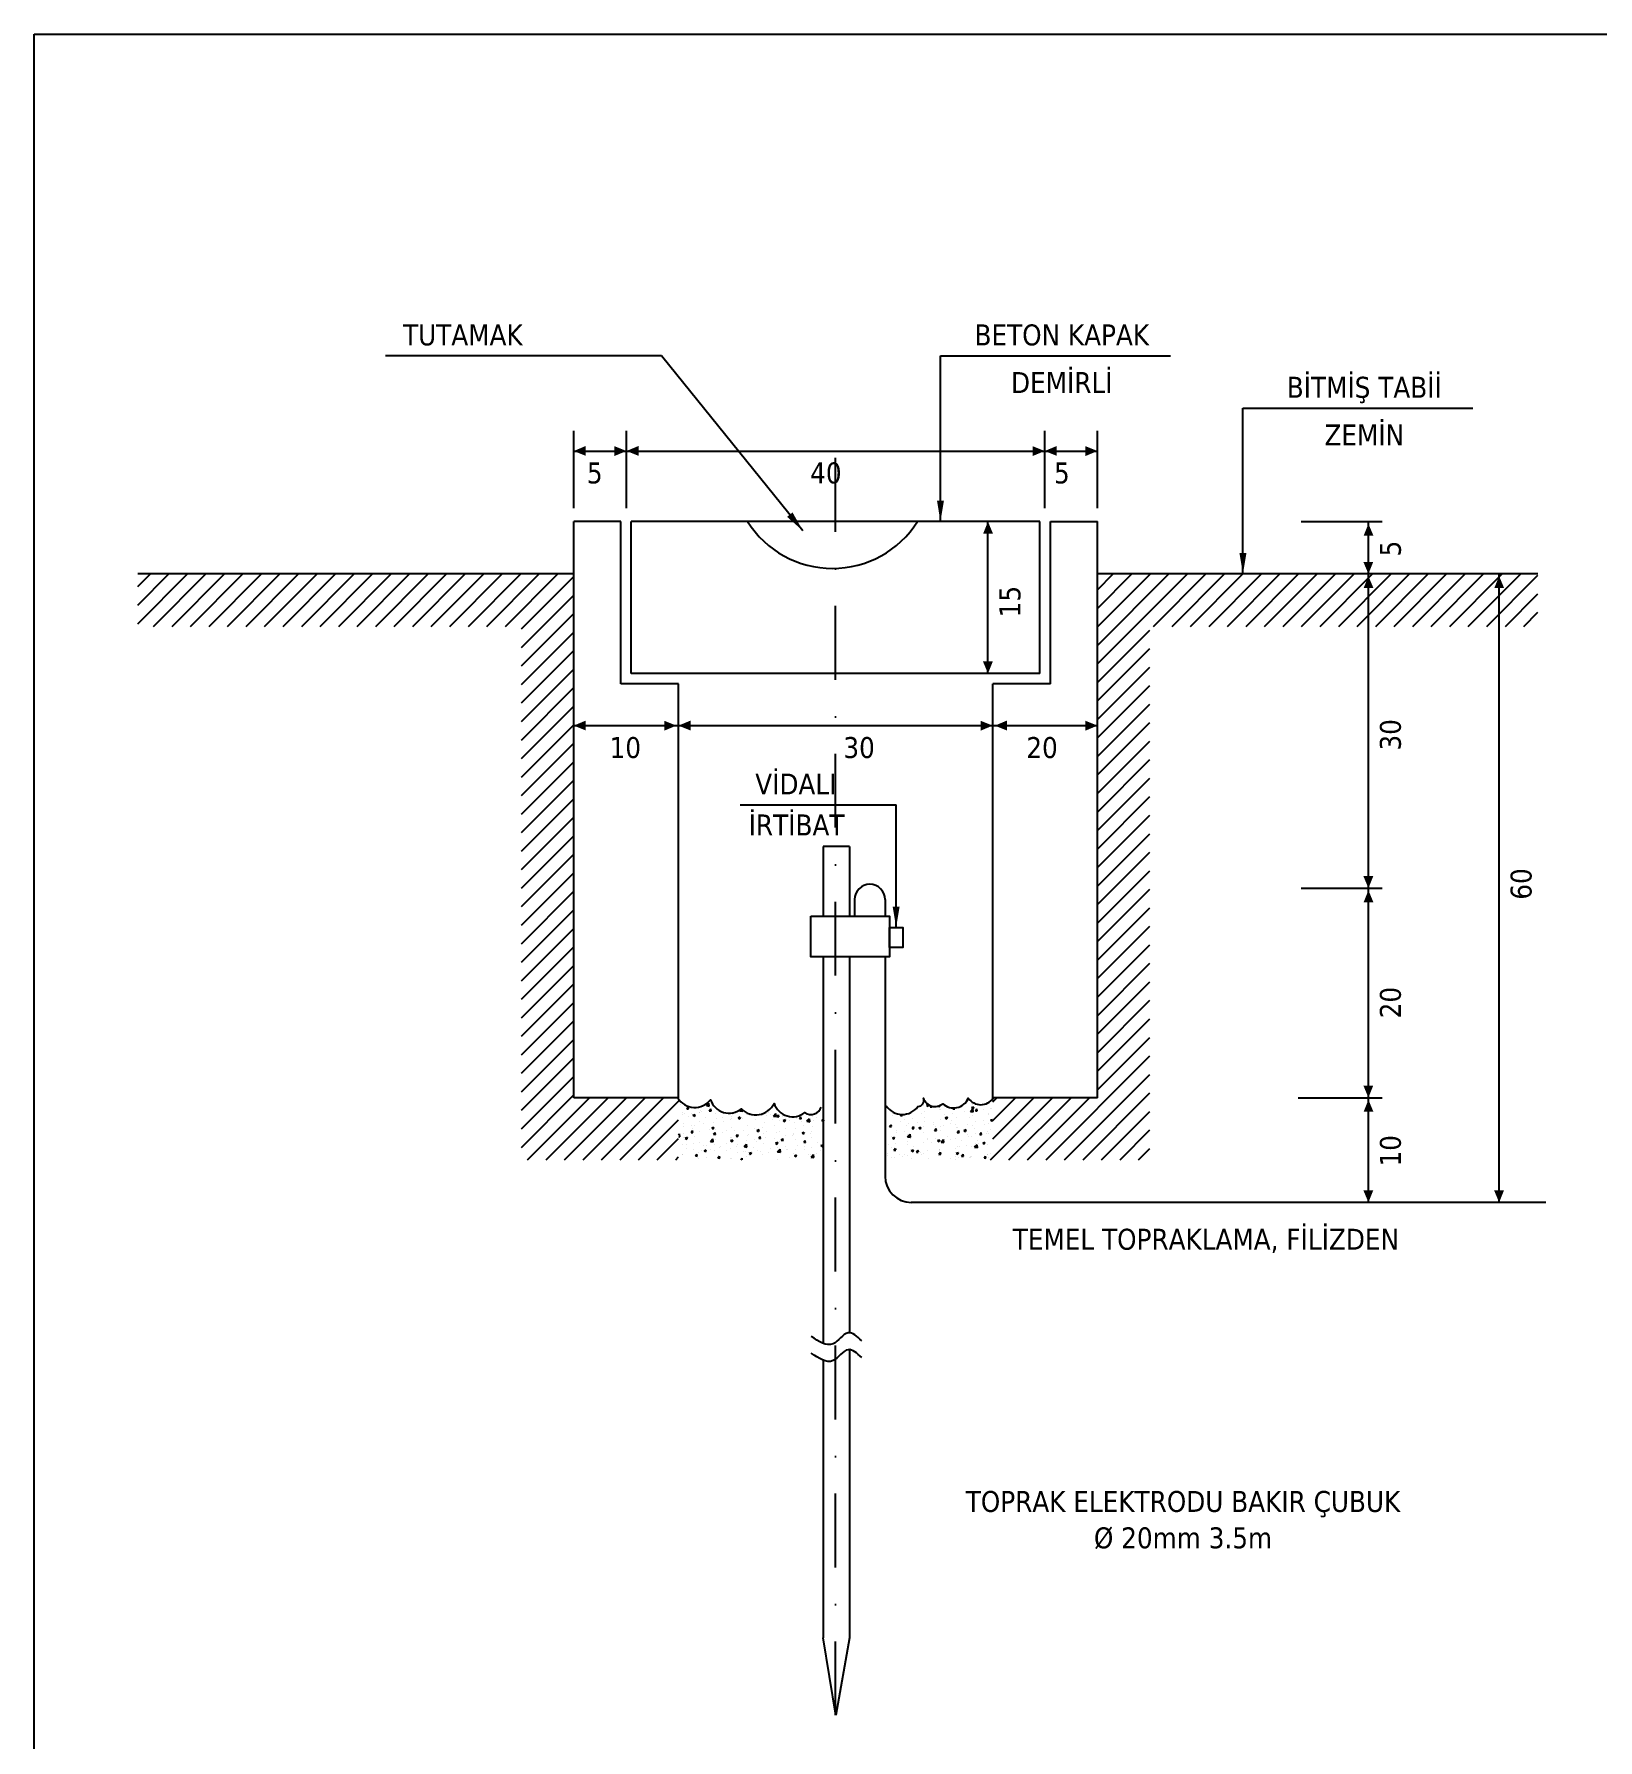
# Model space of a CAD drawing. Header units: millimetres. Extents: x 3395 to 31170, y 2853 to 7104.
# Drawn here: x 3395 to 3933, y 5480 to 6067 of the extents above; entities that cross this region are included whole.
import ezdxf
from ezdxf.enums import TextEntityAlignment as Align

# ---------------------------------------------------------------- set-up
doc = ezdxf.new("R2010")
doc.units = ezdxf.units.MM
doc.linetypes.add('DASHDOT', pattern=[25.4, 12.7, -6.35, 0, -6.35])
doc.linetypes.add('SOLID_LINE', pattern=[0])
for name, color, linetype in [('KIRMIM', 1, 'Continuous'), ('MIMARI', 2, 'SOLID_LINE'), ('YAZI', 7, 'Continuous'), ('ZHAT', 6, 'Continuous')]:
    doc.layers.add(name, color=color, linetype=linetype)
doc.styles.add('ROMANS', font='tahoma.ttf')

# ---------------------------------------------------------------- blocks, each defined once
blk = doc.blocks.new('OU')
at = {"color": 0, "linetype": 'ByBlock'}
blk.add_solid([(-4.8, -11.5), (4.6, -11.5), (0, 0)], dxfattribs=at)

msp = doc.modelspace()

# ---------------------------------------------------------------- linework, layer by layer
for p, q in [((3611.17, 5955.83), (3516.19, 5955.84)), ((3659.8, 5895.6), (3611.17, 5955.83)), ((3707.09, 5955.82), (3786.18, 5955.84)), ((3811.14, 5937.81), (3890.23, 5937.82)), ((3638.17, 5801.32), (3691.84, 5801.33)), ((3675.78, 5787.07), (3666.77, 5787.07)), ((3666.77, 5787.07), (3666.77, 5763.1)), ((3675.78, 5787.07), (3675.78, 5763.1)), ((3677.58, 5768.79), (3677.58, 5763.1)), ((3688.06, 5768.79), (3688.06, 5763.1)), ((3666.77, 5749.1), (3666.77, 5616.24)), ((3675.78, 5749.1), (3675.78, 5619.68)), ((3688.06, 5749.1), (3688.06, 5673.59)), ((3666.77, 5610.48), (3666.77, 5514.77)), ((3675.78, 5613.91), (3675.78, 5514.77)), ((3671.05, 5488.12), (3666.77, 5514.77)), ((3675.78, 5514.77), (3671.05, 5488.12))]:
    msp.add_line(p, q)
at = {"linetype": 'ByBlock'}
for p, q in [((3580.93, 5923.1), (3761.11, 5923.1)), ((3723.44, 5846.56), (3723.44, 5898.81)), ((3854.31, 5664.58), (3854.31, 5898.81)), ((3899.27, 5664.58), (3899.27, 5880.79)), ((3580.93, 5828.62), (3761.11, 5828.62))]:
    msp.add_line(p, q, dxfattribs=at)
at = {"linetype": 'Continuous'}
for p, q in [((3580.93, 5700.62), (3580.93, 5898.81)), ((3597.15, 5898.81), (3580.93, 5898.81)), ((3597.15, 5842.95), (3597.15, 5898.81)), ((3600.75, 5846.56), (3600.75, 5898.81)), ((3741.29, 5898.81), (3600.75, 5898.81)), ((3741.29, 5846.56), (3741.29, 5898.81)), ((3744.89, 5842.95), (3744.89, 5898.81)), ((3744.89, 5898.81), (3761.11, 5898.81)), ((3761.11, 5700.62), (3761.11, 5898.81)), ((3580.93, 5880.79), (3430.95, 5880.79)), ((3912.61, 5880.79), (3761.11, 5880.79)), ((3741.29, 5846.56), (3600.75, 5846.56)), ((3616.97, 5842.95), (3597.15, 5842.95)), ((3616.97, 5700.62), (3616.97, 5842.95)), ((3725.07, 5700.62), (3725.07, 5842.95)), ((3744.89, 5842.95), (3725.07, 5842.95)), ((3616.97, 5700.62), (3580.93, 5700.62)), ((3761.11, 5700.62), (3725.07, 5700.62)), ((3915.33, 5664.58), (3697.07, 5664.58))]:
    msp.add_line(p, q, dxfattribs=at)
msp.add_lwpolyline([(3662.55, 5763.1), (3689.55, 5763.1), (3689.55, 5749.1), (3662.55, 5749.1)], close=True)
msp.add_arc((3669.96, 5917.34), 34.63, 212.35503, 327.64497, dxfattribs=at)
for centre, radius, start, end in [((3682.82, 5768.79), 5.24, 0, 180), ((3697.07, 5673.59), 9.01, 180, 270)]:
    msp.add_arc(centre, radius, start, end)
for points in [[(3708.3, 5906.01), (3705.9, 5906.01), (3707.09, 5898.81)], [(3654.34, 5900.45), (3656.21, 5901.96), (3659.8, 5895.6)], [(3812.35, 5887.99), (3809.95, 5888), (3811.14, 5880.79)], [(3693.05, 5766.39), (3690.65, 5766.39), (3691.84, 5759.18)]]:
    msp.add_solid(points)
at = {"layer": 'Defpoints', "linetype": 'ByBlock'}
msp.add_point((3671.05, 5488.12), dxfattribs=at)
at = {"layer": 'KIRMIM', "linetype": 'DASHDOT', "ltscale": 2}
msp.add_line((3671.02, 5488.13), (3671.02, 5924.11), dxfattribs=at)
at = {"layer": 'KIRMIM'}
for p, q in [((3430.95, 5863.69), (3448.05, 5880.79)), ((3430.95, 5870.06), (3441.68, 5880.79)), ((3430.95, 5876.43), (3435.31, 5880.79)), ((3436.4, 5862.77), (3454.42, 5880.79)), ((3442.77, 5862.77), (3460.79, 5880.79)), ((3449.14, 5862.77), (3467.16, 5880.79)), ((3455.51, 5862.77), (3473.53, 5880.79)), ((3461.88, 5862.77), (3479.9, 5880.79)), ((3468.25, 5862.77), (3486.27, 5880.79)), ((3474.62, 5862.77), (3492.64, 5880.79)), ((3480.99, 5862.77), (3499.01, 5880.79)), ((3487.36, 5862.77), (3505.38, 5880.79)), ((3493.73, 5862.77), (3511.75, 5880.79)), ((3500.1, 5862.77), (3518.12, 5880.79)), ((3506.47, 5862.77), (3524.49, 5880.79)), ((3512.84, 5862.77), (3530.86, 5880.79)), ((3519.21, 5862.77), (3537.23, 5880.79)), ((3525.58, 5862.77), (3543.6, 5880.79)), ((3531.95, 5862.77), (3549.97, 5880.79)), ((3538.32, 5862.77), (3556.34, 5880.79)), ((3544.69, 5862.77), (3562.71, 5880.79)), ((3551.06, 5862.77), (3569.08, 5880.79)), ((3557.43, 5862.77), (3575.45, 5880.79)), ((3761.11, 5875.34), (3766.55, 5880.79)), ((3761.11, 5849.86), (3792.03, 5880.79)), ((3761.11, 5856.23), (3785.66, 5880.79)), ((3761.11, 5862.6), (3779.29, 5880.79)), ((3761.11, 5868.97), (3772.92, 5880.79)), ((3780.38, 5862.77), (3798.4, 5880.79)), ((3786.75, 5862.77), (3804.77, 5880.79)), ((3793.12, 5862.77), (3811.14, 5880.79)), ((3799.49, 5862.77), (3817.51, 5880.79)), ((3805.86, 5862.77), (3823.88, 5880.79)), ((3812.23, 5862.77), (3830.25, 5880.79)), ((3818.6, 5862.77), (3836.62, 5880.79)), ((3824.97, 5862.77), (3842.99, 5880.79)), ((3831.34, 5862.77), (3849.36, 5880.79)), ((3837.71, 5862.77), (3855.73, 5880.79)), ((3844.08, 5862.77), (3862.1, 5880.79)), ((3850.45, 5862.77), (3868.47, 5880.79)), ((3856.82, 5862.77), (3874.84, 5880.79)), ((3863.19, 5862.77), (3881.21, 5880.79)), ((3869.56, 5862.77), (3887.58, 5880.79)), ((3875.93, 5862.77), (3893.95, 5880.79)), ((3882.3, 5862.77), (3900.32, 5880.79)), ((3888.67, 5862.77), (3906.69, 5880.79)), ((3895.04, 5862.77), (3912.61, 5880.34)), ((3562.92, 5861.89), (3580.93, 5879.9)), ((3562.92, 5855.52), (3580.93, 5873.53)), ((3901.41, 5862.77), (3912.61, 5873.97)), ((3562.92, 5849.15), (3580.93, 5867.16)), ((3907.78, 5862.77), (3912.61, 5867.6)), ((3562.92, 5842.78), (3580.93, 5860.79)), ((3761.11, 5843.49), (3779.12, 5861.51)), ((3562.92, 5836.41), (3580.93, 5854.42)), ((3761.11, 5837.12), (3779.12, 5855.14)), ((3562.92, 5830.04), (3580.93, 5848.05)), ((3761.11, 5830.75), (3779.12, 5848.77)), ((3562.92, 5823.67), (3580.93, 5841.68)), ((3761.11, 5824.38), (3779.12, 5842.4)), ((3562.92, 5817.3), (3580.93, 5835.31)), ((3761.11, 5818.01), (3779.12, 5836.03)), ((3562.92, 5810.93), (3580.93, 5828.94)), ((3761.11, 5811.64), (3779.12, 5829.66)), ((3562.92, 5804.56), (3580.93, 5822.57)), ((3761.11, 5805.27), (3779.12, 5823.29)), ((3562.92, 5798.19), (3580.93, 5816.2)), ((3761.11, 5798.9), (3779.12, 5816.92)), ((3761.11, 5792.53), (3779.12, 5810.55)), ((3562.92, 5791.82), (3580.93, 5809.83)), ((3761.11, 5786.16), (3779.12, 5804.18)), ((3562.92, 5785.45), (3580.93, 5803.46)), ((3562.92, 5779.08), (3580.93, 5797.09)), ((3761.11, 5779.79), (3779.12, 5797.81)), ((3562.92, 5772.71), (3580.93, 5790.72)), ((3761.11, 5773.42), (3779.12, 5791.44)), ((3562.92, 5766.34), (3580.93, 5784.35)), ((3761.11, 5767.05), (3779.12, 5785.07)), ((3562.92, 5759.97), (3580.93, 5777.98)), ((3761.11, 5760.68), (3779.12, 5778.7)), ((3562.92, 5753.6), (3580.93, 5771.61)), ((3761.11, 5754.31), (3779.12, 5772.33)), ((3562.92, 5747.23), (3580.93, 5765.24)), ((3761.11, 5747.94), (3779.12, 5765.96)), ((3562.92, 5740.86), (3580.93, 5758.87)), ((3761.11, 5741.57), (3779.12, 5759.59)), ((3562.92, 5734.49), (3580.93, 5752.5)), ((3761.11, 5735.2), (3779.12, 5753.22)), ((3562.92, 5728.12), (3580.93, 5746.13)), ((3761.11, 5728.83), (3779.12, 5746.85)), ((3562.92, 5721.75), (3580.93, 5739.76)), ((3761.11, 5722.46), (3779.12, 5740.48)), ((3761.11, 5716.09), (3779.12, 5734.11)), ((3562.92, 5715.38), (3580.93, 5733.39)), ((3761.11, 5709.72), (3779.12, 5727.74)), ((3562.92, 5709.01), (3580.93, 5727.02)), ((3562.92, 5702.64), (3580.93, 5720.65)), ((3761.11, 5703.35), (3779.12, 5721.37)), ((3562.92, 5696.27), (3580.93, 5714.28)), ((3743.41, 5679.28), (3779.12, 5715)), ((3562.92, 5689.9), (3580.93, 5707.91)), ((3749.78, 5679.28), (3779.12, 5708.63)), ((3562.92, 5683.53), (3580.93, 5701.54)), ((3565.05, 5679.28), (3586.38, 5700.62)), ((3571.42, 5679.28), (3592.75, 5700.62)), ((3577.79, 5679.28), (3599.12, 5700.62)), ((3584.16, 5679.28), (3605.49, 5700.62)), ((3590.53, 5679.28), (3611.86, 5700.62)), ((3596.9, 5679.28), (3617.33, 5699.72)), ((3617.55, 5698.42), (3617.55, 5698.42)), ((3626.56, 5697.88), (3627.4, 5698.76)), ((3627.53, 5697.72), (3627.41, 5698.75)), ((3723.86, 5698.93), (3723.86, 5698.93)), ((3724.3, 5679.28), (3745.63, 5700.62)), ((3725.07, 5686.43), (3739.26, 5700.62)), ((3725.07, 5692.8), (3732.89, 5700.62)), ((3725.07, 5699.17), (3726.52, 5700.62)), ((3730.67, 5679.28), (3752, 5700.62)), ((3737.04, 5679.28), (3758.37, 5700.62)), ((3756.15, 5679.28), (3779.12, 5702.26)), ((3603.27, 5679.28), (3616.97, 5692.99)), ((3618.28, 5695.65), (3618.28, 5695.65)), ((3618.5, 5694.92), (3618.5, 5694.92)), ((3618.89, 5695.34), (3618.89, 5695.34)), ((3619.8, 5696.82), (3620.32, 5697.44)), ((3619.8, 5696.82), (3620.44, 5696.76)), ((3620.45, 5696.75), (3620.32, 5697.43)), ((3620.55, 5694.2), (3620.55, 5694.2)), ((3621.54, 5695.06), (3621.54, 5695.06)), ((3621.96, 5694.55), (3622.72, 5694.85)), ((3621.96, 5694.55), (3622.5, 5694.19)), ((3622.5, 5694.18), (3622.72, 5694.84)), ((3624.05, 5695.41), (3624.05, 5695.41)), ((3624.24, 5695.41), (3624.24, 5695.41)), ((3624.37, 5692.55), (3624.37, 5692.55)), ((3624.51, 5696.15), (3624.51, 5696.15)), ((3624.81, 5696), (3624.81, 5696)), ((3626.33, 5693.96), (3626.33, 5693.96)), ((3626.56, 5697.88), (3627.52, 5697.73)), ((3627.55, 5696.14), (3628.07, 5696.76)), ((3627.55, 5696.14), (3628.2, 5696.08)), ((3628.2, 5696.08), (3628.08, 5696.75)), ((3628.34, 5695.95), (3628.34, 5695.95)), ((3629.82, 5695.17), (3629.82, 5695.17)), ((3629.92, 5693.31), (3629.92, 5693.31)), ((3632.1, 5693.71), (3632.1, 5693.71)), ((3632.32, 5692.59), (3632.32, 5692.59)), ((3635.03, 5692.94), (3635.03, 5692.94)), ((3635.24, 5693.3), (3635.24, 5693.3)), ((3635.38, 5694), (3635.38, 5694)), ((3635.59, 5694.92), (3635.59, 5694.92)), ((3635.68, 5695.43), (3635.95, 5695.41)), ((3635.96, 5695.4), (3635.94, 5695.49)), ((3637.5, 5693.69), (3638.25, 5693.98)), ((3637.5, 5693.69), (3638.03, 5693.33)), ((3637.87, 5693.47), (3637.87, 5693.47)), ((3638.04, 5693.32), (3638.26, 5693.97)), ((3638.1, 5696.09), (3638.69, 5696.7)), ((3638.1, 5696.09), (3639.06, 5695.94)), ((3639.06, 5695.93), (3639.01, 5696.41)), ((3639.12, 5693.48), (3639.12, 5693.48)), ((3641, 5694.81), (3641, 5694.81)), ((3641.36, 5694.68), (3641.36, 5694.68)), ((3641.54, 5694.38), (3641.54, 5694.38)), ((3643.64, 5693.23), (3643.64, 5693.23)), ((3645.95, 5694.38), (3645.95, 5694.38)), ((3647.13, 5694.43), (3647.13, 5694.43)), ((3647.85, 5695.47), (3647.85, 5695.47)), ((3648.65, 5694.74), (3648.65, 5694.74)), ((3649.41, 5692.98), (3649.41, 5692.98)), ((3649.64, 5694.3), (3650.48, 5695.18)), ((3649.64, 5694.3), (3650.6, 5694.15)), ((3650.6, 5694.15), (3650.48, 5695.17)), ((3650.81, 5694.11), (3651.34, 5694.73)), ((3650.81, 5694.11), (3651.46, 5694.05)), ((3651.46, 5694.04), (3651.34, 5694.72)), ((3651.88, 5692.67), (3651.88, 5692.67)), ((3652.9, 5694.19), (3652.9, 5694.19)), ((3653.03, 5692.82), (3653.79, 5693.11)), ((3653.03, 5692.82), (3653.57, 5692.46)), ((3653.57, 5692.45), (3653.79, 5693.1)), ((3655.18, 5692.74), (3655.18, 5692.74)), ((3657.49, 5693.48), (3657.49, 5693.48)), ((3658.57, 5693.43), (3659.09, 5694.05)), ((3658.57, 5693.43), (3659.21, 5693.37)), ((3658.67, 5693.95), (3658.67, 5693.95)), ((3659.22, 5693.36), (3659.09, 5694.04)), ((3661.17, 5692.51), (3662.01, 5693.39)), ((3662.14, 5692.36), (3662.02, 5693.38)), ((3663.04, 5694.24), (3663.04, 5694.24)), ((3663.53, 5692.81), (3663.53, 5692.81)), ((3664.44, 5693.7), (3664.44, 5693.7)), ((3666.32, 5692.75), (3666.84, 5693.37)), ((3666.32, 5692.75), (3666.97, 5692.69)), ((3666.38, 5697.07), (3666.38, 5697.07)), ((3666.97, 5692.68), (3666.85, 5693.36)), ((3690.61, 5694.41), (3690.61, 5694.41)), ((3693.19, 5694.58), (3693.88, 5694.84)), ((3693.19, 5694.58), (3693.72, 5694.22)), ((3693.73, 5694.21), (3693.94, 5694.84)), ((3694.12, 5694.22), (3694.12, 5694.22)), ((3694.77, 5693.03), (3694.77, 5693.03)), ((3696.16, 5695.17), (3696.16, 5695.17)), ((3697.48, 5693.39), (3697.48, 5693.39)), ((3700.32, 5697.65), (3700.32, 5697.65)), ((3700.43, 5695.3), (3700.43, 5695.3)), ((3701.17, 5697.76), (3701.17, 5697.76)), ((3701.57, 5693.92), (3701.57, 5693.92)), ((3701.62, 5695.86), (3701.62, 5695.86)), ((3702.27, 5698.06), (3702.87, 5698.3)), ((3702.27, 5698.06), (3702.81, 5697.7)), ((3702.81, 5697.69), (3702.99, 5698.22)), ((3703.59, 5697.49), (3703.86, 5697.81)), ((3703.59, 5697.49), (3704.24, 5697.43)), ((3704.24, 5697.42), (3704.19, 5697.71)), ((3706.02, 5697.66), (3706.85, 5697.53)), ((3706.73, 5696.38), (3706.73, 5696.38)), ((3706.85, 5697.52), (3706.81, 5697.89)), ((3706.94, 5697.52), (3706.94, 5697.52)), ((3707.11, 5693.07), (3707.11, 5693.07)), ((3707.24, 5696.67), (3707.24, 5696.67)), ((3708.4, 5694.82), (3708.4, 5694.82)), ((3708.72, 5693.71), (3709.48, 5694)), ((3708.72, 5693.71), (3709.26, 5693.35)), ((3709.26, 5693.34), (3709.48, 5693.99)), ((3710.86, 5692.6), (3710.86, 5692.6)), ((3711.1, 5695.18), (3711.1, 5695.18)), ((3711.34, 5696.81), (3711.57, 5697.07)), ((3711.34, 5696.81), (3711.99, 5696.75)), ((3711.99, 5696.74), (3711.93, 5697.08)), ((3712.66, 5693.83), (3712.66, 5693.83)), ((3715.2, 5695.72), (3715.2, 5695.72)), ((3717.16, 5693.68), (3717.16, 5693.68)), ((3717.43, 5695.89), (3718.27, 5696.76)), ((3717.43, 5695.89), (3718.39, 5695.74)), ((3717.81, 5697.2), (3718.56, 5697.49)), ((3717.81, 5697.2), (3718.34, 5696.84)), ((3718.12, 5694.53), (3718.12, 5694.53)), ((3718.25, 5698.12), (3718.25, 5698.12)), ((3718.39, 5695.73), (3718.27, 5696.76)), ((3718.35, 5696.83), (3718.57, 5697.48)), ((3718.48, 5697.03), (3718.48, 5697.03)), ((3719.1, 5696.13), (3719.62, 5696.75)), ((3719.1, 5696.13), (3719.74, 5696.08)), ((3719.75, 5696.07), (3719.62, 5696.74)), ((3721.89, 5692.71), (3721.89, 5692.71)), ((3722.03, 5696.62), (3722.03, 5696.62)), ((3723.47, 5694.76), (3723.47, 5694.76)), ((3723.73, 5695.34), (3723.73, 5695.34)), ((3724.25, 5696.79), (3724.25, 5696.79)), ((3724.26, 5692.85), (3725.02, 5693.14)), ((3724.26, 5692.85), (3724.8, 5692.48)), ((3724.73, 5696.97), (3724.73, 5696.97)), ((3724.8, 5692.47), (3725.02, 5693.13)), ((3762.52, 5679.28), (3779.12, 5695.89)), ((3616.97, 5687.88), (3617.3, 5688.23)), ((3616.97, 5687.27), (3617.42, 5687.2)), ((3617.42, 5687.19), (3617.3, 5688.22)), ((3618.56, 5686.88), (3618.56, 5686.88)), ((3618.63, 5688.14), (3618.63, 5688.14)), ((3618.69, 5690.79), (3618.69, 5690.79)), ((3618.76, 5691.74), (3618.76, 5691.74)), ((3619.33, 5686.72), (3620.09, 5687.01)), ((3619.33, 5686.72), (3619.87, 5686.35)), ((3619.87, 5686.34), (3620.09, 5687)), ((3621.3, 5688.69), (3621.82, 5689.31)), ((3621.3, 5688.69), (3621.94, 5688.63)), ((3621.4, 5691.15), (3621.4, 5691.15)), ((3621.95, 5688.62), (3621.82, 5689.3)), ((3621.9, 5689.91), (3621.9, 5689.91)), ((3622.63, 5691.14), (3622.63, 5691.14)), ((3622.65, 5687.42), (3622.65, 5687.42)), ((3624.24, 5688.95), (3624.24, 5688.95)), ((3625.49, 5691.69), (3625.49, 5691.69)), ((3627.67, 5689.67), (3627.67, 5689.67)), ((3628.41, 5690.2), (3629.17, 5690.49)), ((3628.41, 5690.2), (3628.95, 5689.84)), ((3628.93, 5692.22), (3628.93, 5692.22)), ((3628.95, 5689.83), (3629.17, 5690.48)), ((3629.05, 5688.01), (3629.57, 5688.63)), ((3629.05, 5688.01), (3629.7, 5687.95)), ((3629.48, 5688.32), (3629.48, 5688.32)), ((3629.7, 5687.94), (3629.58, 5688.62)), ((3629.79, 5689.71), (3629.79, 5689.71)), ((3632.18, 5688.68), (3632.18, 5688.68)), ((3633.44, 5689.43), (3633.44, 5689.43)), ((3634.79, 5686.85), (3634.79, 5686.85)), ((3635.12, 5686.81), (3635.12, 5686.81)), ((3635.25, 5690.4), (3635.25, 5690.4)), ((3636.28, 5689.22), (3636.28, 5689.22)), ((3636.81, 5687.33), (3637.33, 5687.95)), ((3636.81, 5687.33), (3637.45, 5687.27)), ((3637.46, 5687.27), (3637.33, 5687.94)), ((3639.21, 5689.18), (3639.21, 5689.18)), ((3640.74, 5687.62), (3640.74, 5687.62)), ((3640.87, 5691.21), (3640.87, 5691.21)), ((3641.1, 5687.93), (3641.1, 5687.93)), ((3643.1, 5690.12), (3643.1, 5690.12)), ((3643.95, 5689.34), (3644.71, 5689.63)), ((3643.95, 5689.34), (3644.49, 5688.97)), ((3644.49, 5688.96), (3644.71, 5689.62)), ((3644.56, 5686.65), (3645.08, 5687.27)), ((3644.56, 5686.65), (3645.21, 5686.6)), ((3644.98, 5688.94), (3644.98, 5688.94)), ((3645.21, 5686.59), (3645.08, 5687.26)), ((3645.81, 5690.47), (3645.81, 5690.47)), ((3646.29, 5688.38), (3646.29, 5688.38)), ((3646.42, 5691.98), (3646.42, 5691.98)), ((3647.06, 5686.75), (3647.06, 5686.75)), ((3647.4, 5689.02), (3647.4, 5689.02)), ((3649.9, 5691.01), (3649.9, 5691.01)), ((3650.75, 5688.7), (3650.75, 5688.7)), ((3651.75, 5689.07), (3651.75, 5689.07)), ((3653.71, 5690.1), (3653.71, 5690.1)), ((3653.89, 5687.65), (3653.89, 5687.65)), ((3656.3, 5687.73), (3656.3, 5687.73)), ((3656.52, 5688.45), (3656.52, 5688.45)), ((3656.59, 5688), (3656.59, 5688)), ((3656.73, 5691.91), (3656.73, 5691.91)), ((3657.36, 5689.88), (3657.36, 5689.88)), ((3659.44, 5692.27), (3659.44, 5692.27)), ((3659.49, 5688.47), (3660.24, 5688.76)), ((3659.49, 5688.47), (3660.02, 5688.11)), ((3660.01, 5691.18), (3660.01, 5691.18)), ((3660.03, 5688.1), (3660.24, 5688.75)), ((3660.69, 5688.54), (3660.69, 5688.54)), ((3660.95, 5692.49), (3660.95, 5692.49)), ((3661.17, 5692.51), (3662.13, 5692.36)), ((3662.29, 5688.21), (3662.29, 5688.21)), ((3662.6, 5688.81), (3662.6, 5688.81)), ((3662.78, 5687.04), (3662.78, 5687.04)), ((3662.91, 5690.64), (3662.91, 5690.64)), ((3666.31, 5692.26), (3666.31, 5692.26)), ((3666.72, 5692.25), (3666.72, 5692.25)), ((3687.94, 5692.13), (3687.94, 5692.13)), ((3689.58, 5690.71), (3690.1, 5691.33)), ((3689.58, 5690.71), (3690.23, 5690.66)), ((3689.8, 5691.28), (3689.8, 5691.28)), ((3690.23, 5690.65), (3690.11, 5691.33)), ((3690.35, 5687.21), (3690.35, 5687.21)), ((3690.48, 5690.81), (3690.48, 5690.81)), ((3690.56, 5686.74), (3691.31, 5687.03)), ((3690.56, 5686.74), (3691.09, 5686.38)), ((3691.1, 5686.37), (3691.32, 5687.02)), ((3691.14, 5686.99), (3691.14, 5686.99)), ((3691.93, 5688.77), (3691.93, 5688.77)), ((3691.95, 5689.35), (3691.95, 5689.35)), ((3693.3, 5692.48), (3693.3, 5692.48)), ((3694.63, 5689.12), (3694.63, 5689.12)), ((3695.57, 5691.03), (3695.57, 5691.03)), ((3695.78, 5687.15), (3696.63, 5688.02)), ((3695.78, 5687.15), (3696.75, 5687)), ((3695.9, 5687.97), (3695.9, 5687.97)), ((3696.03, 5691.57), (3696.03, 5691.57)), ((3696.75, 5686.99), (3696.63, 5688.01)), ((3696.92, 5686.74), (3696.92, 5686.74)), ((3697.34, 5690.04), (3697.86, 5690.66)), ((3697.34, 5690.04), (3697.98, 5689.98)), ((3697.99, 5689.97), (3697.86, 5690.65)), ((3698.25, 5690.44), (3698.25, 5690.44)), ((3698.73, 5689.66), (3698.73, 5689.66)), ((3699.07, 5692.24), (3699.07, 5692.24)), ((3699.64, 5690.23), (3700.4, 5690.52)), ((3699.64, 5690.23), (3700.18, 5689.86)), ((3700.18, 5689.85), (3700.4, 5690.51)), ((3701.35, 5690.79), (3701.35, 5690.79)), ((3701.36, 5688.66), (3701.36, 5688.66)), ((3701.49, 5692.26), (3701.49, 5692.26)), ((3704.55, 5691.52), (3704.55, 5691.52)), ((3704.84, 5692), (3704.84, 5692)), ((3705.09, 5689.36), (3705.61, 5689.98)), ((3705.09, 5689.36), (3705.74, 5689.3)), ((3705.42, 5686.65), (3705.42, 5686.65)), ((3705.55, 5690.56), (3705.55, 5690.56)), ((3705.74, 5689.29), (3705.61, 5689.97)), ((3706.98, 5689.47), (3706.98, 5689.47)), ((3707.12, 5690.54), (3707.12, 5690.54)), ((3708.26, 5690.92), (3708.26, 5690.92)), ((3709.51, 5687.19), (3709.51, 5687.19)), ((3710.61, 5691.75), (3710.61, 5691.75)), ((3712.36, 5691.45), (3712.36, 5691.45)), ((3712.53, 5690.23), (3712.53, 5690.23)), ((3712.84, 5688.68), (3713.37, 5689.3)), ((3712.84, 5688.68), (3713.49, 5688.62)), ((3712.89, 5690.3), (3712.89, 5690.3)), ((3713.49, 5688.61), (3713.37, 5689.29)), ((3715.18, 5689.36), (3715.93, 5689.65)), ((3715.18, 5689.36), (3715.71, 5689)), ((3715.72, 5688.99), (3715.94, 5689.64)), ((3716.34, 5688.09), (3716.34, 5688.09)), ((3716.38, 5691.51), (3716.38, 5691.51)), ((3716.72, 5687.23), (3716.72, 5687.23)), ((3717.85, 5687.33), (3717.85, 5687.33)), ((3717.99, 5690.93), (3717.99, 5690.93)), ((3718.66, 5690.06), (3718.66, 5690.06)), ((3719.04, 5688.45), (3719.04, 5688.45)), ((3719.18, 5692.35), (3719.18, 5692.35)), ((3720.6, 5688), (3721.12, 5688.62)), ((3720.6, 5688), (3721.24, 5687.94)), ((3721.25, 5687.93), (3721.12, 5688.61)), ((3722.15, 5691.26), (3722.15, 5691.26)), ((3723.02, 5688.31), (3723.02, 5688.31)), ((3723.14, 5688.98), (3723.14, 5688.98)), ((3723.47, 5688.14), (3723.47, 5688.14)), ((3723.6, 5691.74), (3723.6, 5691.74)), ((3724.43, 5689.81), (3724.43, 5689.81)), ((3768.89, 5679.28), (3779.12, 5689.52)), ((3609.64, 5679.28), (3616.97, 5686.62)), ((3618.36, 5680.94), (3618.36, 5680.94)), ((3618.47, 5681.23), (3618.47, 5681.23)), ((3618.5, 5684.54), (3618.5, 5684.54)), ((3619.79, 5684.39), (3619.79, 5684.39)), ((3619.81, 5683.16), (3619.81, 5683.16)), ((3622.07, 5682.94), (3622.07, 5682.94)), ((3622.18, 5684.69), (3622.18, 5684.69)), ((3622.8, 5680.56), (3623.32, 5681.18)), ((3623.45, 5680.49), (3623.32, 5681.17)), ((3623.98, 5681.75), (3623.98, 5681.75)), ((3624.11, 5685.35), (3624.11, 5685.35)), ((3624.77, 5682.31), (3624.77, 5682.31)), ((3625.56, 5684.15), (3625.56, 5684.15)), ((3625.78, 5682.36), (3626.54, 5682.65)), ((3625.78, 5682.36), (3626.32, 5682)), ((3626.32, 5681.99), (3626.54, 5682.64)), ((3626.63, 5684.06), (3626.63, 5684.06)), ((3627.84, 5682.69), (3627.84, 5682.69)), ((3627.99, 5685.56), (3628.84, 5686.44)), ((3627.99, 5685.56), (3628.96, 5685.41)), ((3628.49, 5685.77), (3628.49, 5685.77)), ((3628.96, 5685.4), (3628.84, 5686.43)), ((3629.34, 5684.41), (3629.34, 5684.41)), ((3629.53, 5682.51), (3629.53, 5682.51)), ((3629.66, 5686.11), (3629.66, 5686.11)), ((3631.08, 5683.4), (3631.08, 5683.4)), ((3631.33, 5683.9), (3631.33, 5683.9)), ((3633.43, 5684.95), (3633.43, 5684.95)), ((3633.61, 5682.45), (3633.61, 5682.45)), ((3634.87, 5685.85), (3635.62, 5686.14)), ((3634.87, 5685.85), (3635.4, 5685.49)), ((3634.99, 5683.21), (3634.99, 5683.21)), ((3635.41, 5685.48), (3635.63, 5686.13)), ((3637.1, 5683.66), (3637.1, 5683.66)), ((3637.38, 5684.48), (3637.38, 5684.48)), ((3637.42, 5681.59), (3637.42, 5681.59)), ((3639.38, 5682.21), (3639.38, 5682.21)), ((3639.53, 5683.77), (3640.37, 5684.65)), ((3639.53, 5683.77), (3640.49, 5683.62)), ((3640.12, 5681.94), (3640.12, 5681.94)), ((3640.26, 5685.85), (3640.26, 5685.85)), ((3640.5, 5683.61), (3640.38, 5684.64)), ((3640.61, 5684.02), (3640.61, 5684.02)), ((3641.32, 5681.5), (3642.08, 5681.79)), ((3641.32, 5681.5), (3641.86, 5681.13)), ((3641.86, 5681.13), (3642.08, 5681.78)), ((3642.87, 5683.42), (3642.87, 5683.42)), ((3642.97, 5686.21), (3642.97, 5686.21)), ((3643.69, 5685.56), (3643.69, 5685.56)), ((3644.22, 5682.48), (3644.22, 5682.48)), ((3645.15, 5681.96), (3645.15, 5681.96)), ((3646.02, 5681.18), (3646.02, 5681.18)), ((3646.16, 5684.78), (3646.16, 5684.78)), ((3647.82, 5681.78), (3647.82, 5681.78)), ((3648.64, 5683.17), (3648.64, 5683.17)), ((3649.99, 5686.64), (3649.99, 5686.64)), ((3650.4, 5684.98), (3651.16, 5685.27)), ((3650.4, 5684.98), (3650.94, 5684.62)), ((3650.92, 5681.72), (3650.92, 5681.72)), ((3650.94, 5684.61), (3651.16, 5685.27)), ((3651.04, 5683.38), (3651.04, 5683.38)), ((3651.07, 5681.98), (3651.91, 5682.86)), ((3651.07, 5681.98), (3652.03, 5681.83)), ((3651.48, 5681.87), (3651.48, 5681.87)), ((3651.62, 5685.47), (3651.62, 5685.47)), ((3652.03, 5681.83), (3651.91, 5682.85)), ((3652.31, 5685.97), (3652.84, 5686.6)), ((3652.31, 5685.97), (3652.96, 5685.92)), ((3652.96, 5685.91), (3652.84, 5686.59)), ((3653.75, 5683.74), (3653.75, 5683.74)), ((3654.12, 5682.86), (3654.12, 5682.86)), ((3654.42, 5682.93), (3654.42, 5682.93)), ((3656.69, 5681.48), (3656.69, 5681.48)), ((3656.85, 5680.63), (3657.61, 5680.92)), ((3657.1, 5682.68), (3657.1, 5682.68)), ((3657.23, 5686.28), (3657.23, 5686.28)), ((3657.4, 5680.26), (3657.61, 5680.91)), ((3657.84, 5684.28), (3657.84, 5684.28)), ((3660.07, 5685.3), (3660.59, 5685.92)), ((3660.07, 5685.3), (3660.71, 5685.24)), ((3660.19, 5682.68), (3660.19, 5682.68)), ((3660.42, 5683.94), (3660.42, 5683.94)), ((3660.72, 5685.23), (3660.59, 5685.91)), ((3661.83, 5680.91), (3661.83, 5680.91)), ((3662.47, 5681.23), (3662.47, 5681.23)), ((3662.61, 5680.19), (3663.45, 5681.07)), ((3662.65, 5683.44), (3662.65, 5683.44)), ((3663.57, 5680.04), (3663.45, 5681.06)), ((3664.53, 5681.27), (3664.53, 5681.27)), ((3664.67, 5685.18), (3664.67, 5685.18)), ((3665.94, 5684.12), (3666.69, 5684.41)), ((3665.94, 5684.12), (3666.48, 5683.76)), ((3665.96, 5682.44), (3665.96, 5682.44)), ((3666.48, 5683.75), (3666.7, 5684.4)), ((3666.73, 5685.02), (3666.73, 5685.02)), ((3689.04, 5681.46), (3689.04, 5681.46)), ((3689.08, 5684.5), (3689.08, 5684.5)), ((3690.22, 5683.61), (3690.22, 5683.61)), ((3691.08, 5682.58), (3691.6, 5683.2)), ((3691.08, 5682.58), (3691.73, 5682.53)), ((3691.5, 5682.9), (3691.5, 5682.9)), ((3691.73, 5682.52), (3691.61, 5683.19)), ((3691.79, 5684.86), (3691.79, 5684.86)), ((3693.04, 5681.13), (3693.04, 5681.13)), ((3694.81, 5681.22), (3694.81, 5681.22)), ((3695.77, 5684.37), (3695.77, 5684.37)), ((3695.88, 5685.4), (3695.88, 5685.4)), ((3697.01, 5682.39), (3697.77, 5682.68)), ((3697.01, 5682.39), (3697.55, 5682.02)), ((3697.55, 5682.02), (3697.77, 5682.67)), ((3697.8, 5683.98), (3697.8, 5683.98)), ((3698.84, 5681.9), (3699.36, 5682.53)), ((3698.84, 5681.9), (3699.48, 5681.85)), ((3699.49, 5681.84), (3699.36, 5682.52)), ((3699.87, 5682.03), (3699.87, 5682.03)), ((3700.39, 5681.61), (3700.39, 5681.61)), ((3700.58, 5680.98), (3700.58, 5680.98)), ((3701.1, 5681.47), (3701.1, 5681.47)), ((3701.23, 5685.06), (3701.23, 5685.06)), ((3702.57, 5682.39), (3702.57, 5682.39)), ((3702.69, 5686.5), (3702.69, 5686.5)), ((3702.71, 5686.3), (3702.71, 5686.3)), ((3704.11, 5685.07), (3704.11, 5685.07)), ((3706.09, 5685.87), (3706.85, 5686.16)), ((3706.09, 5685.87), (3706.63, 5685.51)), ((3706.59, 5681.23), (3707.11, 5681.85)), ((3706.59, 5681.23), (3707.24, 5681.17)), ((3706.63, 5685.5), (3706.85, 5686.15)), ((3706.67, 5682.93), (3706.67, 5682.93)), ((3706.7, 5682.69), (3706.7, 5682.69)), ((3706.71, 5682.28), (3706.71, 5682.28)), ((3706.84, 5685.87), (3706.84, 5685.87)), ((3707.24, 5681.16), (3707.11, 5681.84)), ((3707.32, 5685.36), (3708.16, 5686.23)), ((3707.32, 5685.36), (3708.28, 5685.21)), ((3708.29, 5685.2), (3708.17, 5686.23)), ((3708.46, 5686.26), (3708.46, 5686.26)), ((3710.41, 5686.15), (3710.41, 5686.15)), ((3712.26, 5683.04), (3712.26, 5683.04)), ((3712.39, 5686.64), (3712.39, 5686.64)), ((3712.55, 5681.52), (3713.3, 5681.81)), ((3712.55, 5681.52), (3713.08, 5681.16)), ((3713, 5683.78), (3713, 5683.78)), ((3713.09, 5681.15), (3713.3, 5681.8)), ((3713.49, 5683.83), (3713.49, 5683.83)), ((3714.23, 5686.01), (3714.23, 5686.01)), ((3714.34, 5680.55), (3714.87, 5681.17)), ((3714.99, 5680.48), (3714.87, 5681.16)), ((3716.2, 5684.18), (3716.2, 5684.18)), ((3717.72, 5683.73), (3717.72, 5683.73)), ((3718.86, 5683.57), (3719.7, 5684.44)), ((3718.86, 5683.57), (3719.82, 5683.42)), ((3719.31, 5684.86), (3719.31, 5684.86)), ((3719.82, 5683.41), (3719.7, 5684.44)), ((3720, 5685.77), (3720, 5685.77)), ((3720.3, 5684.72), (3720.3, 5684.72)), ((3721.63, 5685.01), (3722.39, 5685.3)), ((3721.63, 5685.01), (3722.17, 5684.64)), ((3722.17, 5684.64), (3722.39, 5685.29)), ((3723.21, 5680.94), (3723.21, 5680.94)), ((3723.34, 5684.54), (3723.34, 5684.54)), ((3723.44, 5681.07), (3723.44, 5681.07)), ((3724.28, 5681.36), (3724.28, 5681.36)), ((3775.26, 5679.28), (3779.12, 5683.15)), ((3616.01, 5679.28), (3616.97, 5680.25)), ((3622.8, 5680.56), (3623.44, 5680.5)), ((3623.79, 5679.79), (3623.79, 5679.79)), ((3626.49, 5680.15), (3626.49, 5680.15)), ((3630.55, 5679.88), (3631.07, 5680.5)), ((3630.55, 5679.88), (3631.2, 5679.82)), ((3630.59, 5680.69), (3630.59, 5680.69)), ((3631.2, 5679.81), (3631.08, 5680.49)), ((3634.86, 5679.61), (3634.86, 5679.61)), ((3635.21, 5679.61), (3635.21, 5679.61)), ((3638.38, 5679.28), (3638.83, 5679.82)), ((3638.93, 5679.28), (3638.83, 5679.81)), ((3640.47, 5680.42), (3640.47, 5680.42)), ((3641.51, 5680.7), (3641.51, 5680.7)), ((3650.91, 5679.48), (3650.91, 5679.48)), ((3655, 5680.01), (3655, 5680.01)), ((3656.85, 5680.63), (3657.39, 5680.27)), ((3662.52, 5679.84), (3662.52, 5679.84)), ((3662.61, 5680.19), (3663.57, 5680.04)), ((3688.95, 5680.59), (3688.95, 5680.59)), ((3690.09, 5680.01), (3690.09, 5680.01)), ((3691.32, 5680.01), (3691.32, 5680.01)), ((3694.09, 5680.53), (3694.09, 5680.53)), ((3695.64, 5680.77), (3695.64, 5680.77)), ((3697.09, 5679.77), (3697.09, 5679.77)), ((3702.86, 5679.53), (3702.86, 5679.53)), ((3706.35, 5680.73), (3706.35, 5680.73)), ((3710.65, 5679.56), (3710.65, 5679.56)), ((3712.12, 5680.49), (3712.12, 5680.49)), ((3712.13, 5679.44), (3712.13, 5679.44)), ((3713.36, 5679.92), (3713.36, 5679.92)), ((3714.34, 5680.55), (3714.99, 5680.49)), ((3717.13, 5679.99), (3717.13, 5679.99)), ((3717.45, 5680.46), (3717.45, 5680.46)), ((3717.59, 5680.13), (3717.59, 5680.13)), ((3717.89, 5680.25), (3717.89, 5680.25)), ((3722.1, 5679.87), (3722.62, 5680.49)), ((3722.1, 5679.87), (3722.74, 5679.81)), ((3722.75, 5679.8), (3722.62, 5680.48)), ((3723.66, 5680), (3723.66, 5680))]:
    msp.add_line(p, q, dxfattribs=at)
for points in [[(3616.75, 5700.53, 0.520567), (3616.75, 5700.53, 0.520567), (3627.99, 5699.9, 0.520567), (3638.61, 5696.78, 0.520567), (3649.85, 5698.66, 0.520567), (3660.47, 5695.53, 0.520567), (3666.09, 5697.41, 0.520567)], [(3688.47, 5697.76, 0.520567), (3688.47, 5697.76, 0.520567), (3699.33, 5697.57, 0.520567), (3701.23, 5700.43, 0.520567), (3707.9, 5698.53, 0.520567), (3716.65, 5700.43, 0.520567), (3725.22, 5700.43, 0.520567)]]:
    msp.add_lwpolyline(points, format="xyb", dxfattribs=at)
at = {"layer": 'MIMARI', "linetype": 'Continuous'}
for p, q in [((3580.93, 5903.45), (3580.93, 5930.05)), ((3599.08, 5903.45), (3599.08, 5930.05)), ((3742.96, 5903.45), (3742.96, 5930.05)), ((3761.11, 5903.45), (3761.11, 5930.05)), ((3831.2, 5898.81), (3858.98, 5898.81)), ((3831.2, 5772.69), (3858.98, 5772.69)), ((3830.1, 5700.62), (3858.98, 5700.62))]:
    msp.add_line(p, q, dxfattribs=at)
at = {"layer": 'MIMARI'}
for points in [[(3680, 5617.01), (3675.31, 5619.68), (3670.16, 5615.93), (3662.66, 5618.49)], [(3680, 5611.25), (3675.31, 5613.91), (3670.16, 5610.16), (3662.66, 5612.72)]]:
    msp.add_spline(points, degree=3, dxfattribs=at)
at = {"layer": 'YAZI', "linetype": 'Continuous'}
for p, q in [((3707.09, 5898.81), (3707.09, 5955.82)), ((3811.14, 5880.79), (3811.14, 5937.81)), ((3691.84, 5759.18), (3691.84, 5801.33))]:
    msp.add_line(p, q, dxfattribs=at)
at = {"layer": 'YAZI'}
msp.add_lwpolyline([(3395.32, 6066.53), (3944.27, 6066.53), (3944.27, 5457.99), (3395.32, 5457.99)], close=True, dxfattribs=at)
at = {"layer": 'ZHAT', "linetype": 'Continuous'}
msp.add_lwpolyline([(3689.55, 5759.18), (3694.14, 5759.18), (3694.14, 5752.28), (3689.55, 5752.28)], close=True, dxfattribs=at)

# ---------------------------------------------------------------- block references
at = {"yscale": 0.3603429269826759, "zscale": 0.3603429269841804}
for p, xscale, rotation in [((3580.93, 5923.1), -0.3603429269826759, 90), ((3599.08, 5923.1), -0.3603429269826759, 270), ((3599.08, 5923.1), -0.3603429269826759, 90), ((3742.96, 5923.1), -0.3603429269826759, 270), ((3742.96, 5923.1), -0.3603429269826759, 90), ((3761.11, 5923.1), -0.3603429269826759, 270), ((3854.31, 5880.79), -0.3603429269844497, 180), ((3723.44, 5846.56), -0.3603429269844497, 180), ((3580.93, 5828.62), -0.3603429269826759, 90), ((3616.25, 5828.62), -0.3603429269826759, 270), ((3616.97, 5828.62), -0.3603429269826759, 90), ((3725.07, 5828.62), -0.3603429269826759, 270), ((3725.79, 5828.62), -0.3603429269826759, 90), ((3761.11, 5828.62), -0.3603429269826759, 270), ((3854.31, 5772.69), -0.3603429269844497, 180), ((3854.31, 5700.62), -0.3603429269844497, 180), ((3854.31, 5664.58), -0.3603429269844497, 180), ((3899.27, 5664.58), -0.3603429269844497, 180)]:
    msp.add_blockref('OU', p, dxfattribs=dict(at, xscale=xscale, rotation=rotation))
at = {"xscale": -0.3603429269844497, "yscale": 0.3603429269826759, "zscale": 0.3603429269841804}
for p in [(3723.44, 5898.81), (3854.31, 5898.08), (3854.31, 5880.07), (3899.27, 5880.07), (3854.31, 5771.96), (3854.31, 5699.9)]:
    msp.add_blockref('OU', p, dxfattribs=at)

# ---------------------------------------------------------------- texts
at = {"style": 'ROMANS'}
for s, height, p in [('TUTAMAK', 7.207, (3542.8, 5959.45)), ('BETON KAPAK', 7.2069, (3748.83, 5959.44)), ('DEMİRLİ', 7.207, (3748.83, 5943.05)), ('BİTMİŞ TABİİ', 7.2069, (3852.88, 5941.42)), ('ZEMİN', 7.207, (3852.88, 5925.03)), ('VİDALI', 7.207, (3657.34, 5804.93)), ('İRTİBAT', 7.207, (3657.6, 5790.84)), ('TEMEL TOPRAKLAMA, FİLİZDEN', 7.2069, (3798.39, 5648.31)), ('TOPRAK ELEKTRODU BAKIR ÇUBUK', 7.2069, (3790.52, 5558.1)), ('%%C 20mm 3.5m', 7.2069, (3790.52, 5545.58))]:
    msp.add_text(s, height=height, dxfattribs=at).set_placement(p, align=Align.CENTER)
at = {"linetype": 'ByBlock', "style": 'ROMANS'}
for s, height, p in [('5', 7.21, (3585.46, 5911.95)), ('40', 7.207, (3662.27, 5911.95)), ('5', 7.21, (3746.14, 5911.95)), ('10', 7.207, (3593.28, 5817.48)), ('30', 7.207, (3673.69, 5817.48)), ('20', 7.207, (3736.63, 5817.48))]:
    msp.add_text(s, height=height, dxfattribs=at).set_placement(p)
for s, height, p in [('5', 7.21, (3865.46, 5886.82)), ('15', 7.207, (3734.59, 5865.88)), ('30', 7.207, (3865.46, 5820.04)), ('60', 7.207, (3910.42, 5768.74)), ('20', 7.207, (3865.46, 5727.92)), ('10', 7.207, (3865.46, 5676.93))]:
    msp.add_text(s, height=height, rotation=90, dxfattribs=at).set_placement(p)

doc.saveas('drawing.dxf')
